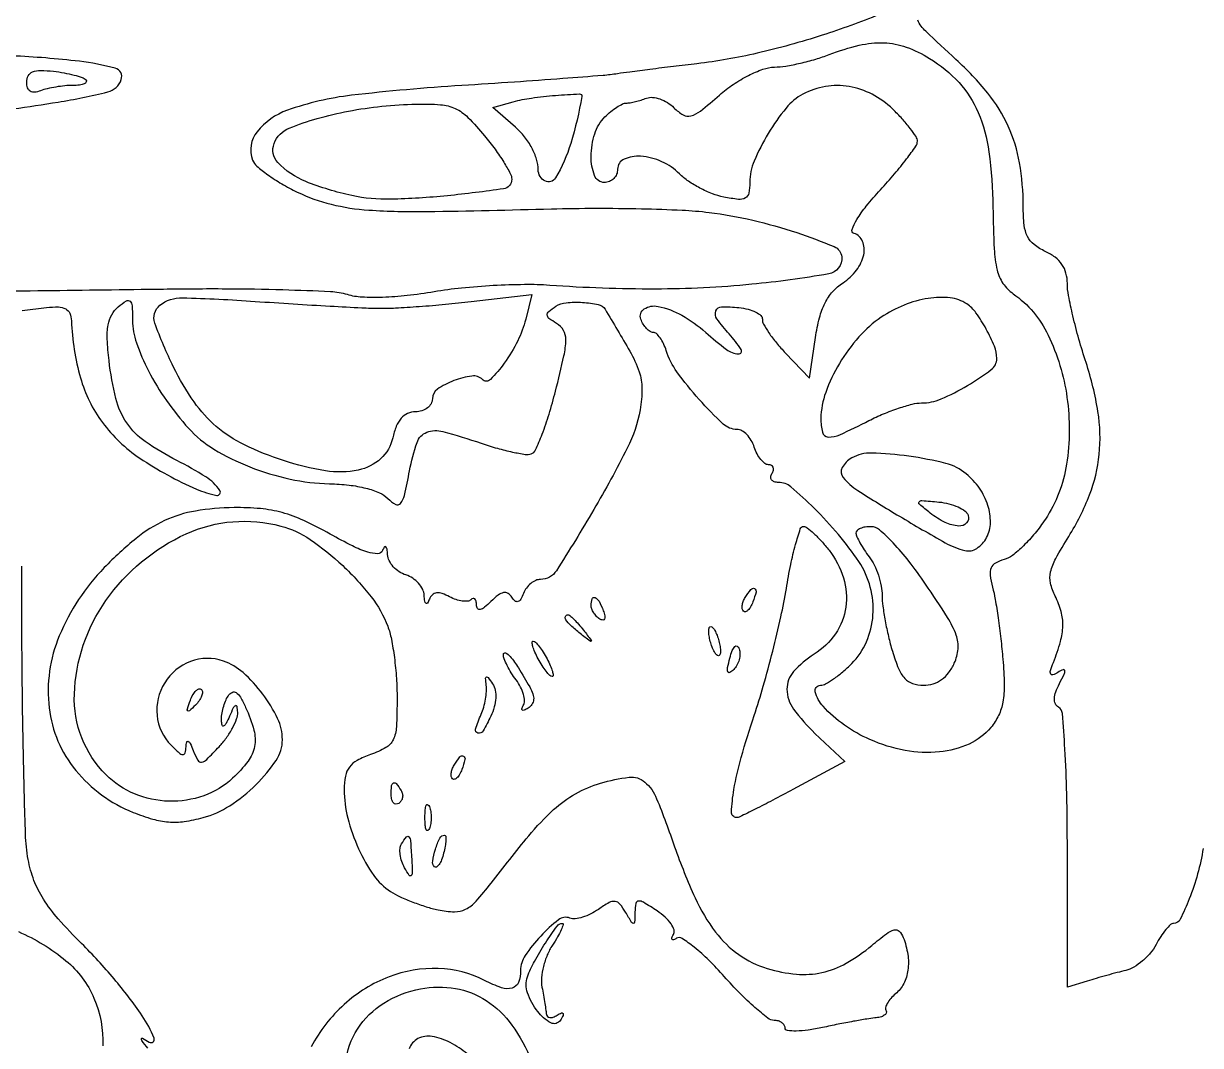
# Model space of a CAD drawing. Extents: x 0 to 848, y 0 to 1200.
# Drawn here: x 267.6 to 401.1, y 779.2 to 895 of the extents above; entities that cross this region are included whole.
import ezdxf

# ---------------------------------------------------------------- set-up
doc = ezdxf.new("R2010")
doc.units = 0

msp = doc.modelspace()

# ---------------------------------------------------------------- linework, layer by layer
for points in [[(566.821126, 1139.97925, -0.000003), (566.831352, 1129.659375, -0.000009)], [(386.644698, 981.326562, -0.000009), (386.76453, 995.814932, -0.002666)], [(385.630562, 896.230224, 0.000128), (385.912381, 910.614063, 0.001782)], [(364.665347, 896.03745, -0.018291), (358.194925, 893.688613, -0.020937), (350.831606, 891.652547, -0.027962), (344, 890.465802, 0.001302), (341.328125, 890.147169, 0.001328), (338.675, 889.816611, 0.001288), (336.371008, 889.517306, 0.005516), (335, 889.320198, -0.01835), (333.349147, 889.125953, -0.001334), (328.778709, 888.769829, -0.001864), (323.323682, 888.379859, -0.001409), (317.331777, 887.990915, 0.013325), (304.841754, 886.880764, 0.056775), (297.557363, 885.184961, 0.137985), (294.128454, 882.755666, 0.267783), (293.620741, 879.54595, 0.12297), (294.107979, 878.850477, 0.023059), (295.337321, 877.878809, 0.023427), (296.91634, 876.853507, 0.019557), (298.680883, 875.912436, 0.052412), (302.514697, 874.529857, 0.043872), (306.790419, 873.867479, 0.020565), (313.406191, 873.702827, 0.002684), (327.5, 874.007417, -0.006476), (332.524936, 874.077894, -0.00593), (337.69989, 874.022077, -0.005937), (342.318079, 873.8626, -0.019265), (345.371967, 873.602646, -0.026124), (350.320562, 872.72423, -0.023803), (355.309652, 871.313807, -0.016858), (359.557008, 869.73048, -0.279531), (360.415684, 868.565346, -0.390194), (358.938354, 866.638391, -0.018837), (350.211998, 865.453161, -0.023987), (339.293929, 864.91379, -0.018221), (327.316045, 865.333675, 0.020741), (324.449367, 865.419705, 0.011129), (320.911215, 865.300309, 0.011064), (317.301907, 865.017782, 0.017004), (314.196222, 864.598322, -0.014535), (311.146263, 864.171047, -0.019427), (308.358583, 863.972032, -0.02153), (306.010138, 863.997001, -0.05917), (304.380177, 864.279963, 0.060912), (302.450467, 864.608065, 0.004449), (297.058552, 864.812219, 0.006158), (290.604301, 864.91958, 0.004623), (283.5, 864.884566, -0.001333), (256.669077, 864.575739, -0.008935)], [(401.40011, 801.5, -0.026943), (400.766637, 798.608215, -0.026543), (399.823395, 795.786492, -0.020669), (398.794778, 793.46449, -0.285514), (398.047659, 793, 0.192847), (397.696376, 792.859278, 0.028986), (397.168167, 792.293202, 0.029017), (396.595242, 791.515347, 0.021358), (396.050243, 790.593879, -0.052239), (395.400319, 789.635232, -0.041002), (394.514734, 788.74382, -0.042255), (393.541273, 788.045529, -0.075525), (392.631263, 787.674613, 0.005352), (391.653032, 787.427977, 0.002972), (390.465121, 787.107353, 0.002963), (389.266156, 786.768427, 0.004783), (388.25, 786.464102), (386, 785.766737), (386, 801.324352, 0.005207), (385.933551, 807.704546, 0.010269), (385.723929, 812.769165, 0.00547), (385.430033, 816.796655, 0.23769), (384.997296, 817.501671, -0.148921), (384.640598, 817.907093, -0.116295), (384.526762, 818.485468, -0.078974), (384.676572, 819.244617, -0.034749), (385.097064, 820.181365, 0.009386), (385.645293, 821.253648, 0.147109), (385.710823, 821.65529, 0.495044), (385.52365, 821.76272, 0.038839), (384.929829, 821.456632, -0.047804), (384.357728, 821.174581, -0.39548), (384.113073, 821.275349, -0.185336), (384.08947, 821.665839, -0.017511), (384.416152, 822.585955, 0.024795), (385.2187, 824.955238, 0.062684), (385.493368, 826.750532, 0.074937), (385.294456, 828.359759, 0.049083), (384.616289, 830.104777, -0.062723), (384.092473, 831.569384, -0.111003), (384.096187, 832.846405, -0.070419), (384.677994, 834.370736, -0.014129), (386.159877, 836.879873, 0.048435), (388.518907, 841.582767, 0.067316), (389.60897, 846.161615, 0.064342), (389.466934, 851.021033, 0.039887), (388.122057, 856.577768, -0.010306), (387.30972, 859.235981, -0.010885), (386.623354, 861.877635, -0.010565), (386.130313, 864.176119, -0.04758), (386, 865.542438, 0.066117), (385.843795, 866.718556, 0.084652), (385.386156, 867.708612, 0.080872), (384.606734, 868.523308, 0.054705), (383.5, 869.181954, -0.057667), (382.221345, 869.953174, -0.115017), (381.478961, 870.864055, -0.088856), (381.106593, 872.171016, -0.025083), (381, 874.294495, 0.042905), (380.574785, 879.240653, 0.064648), (379.295223, 883.3679, 0.062653), (376.968245, 887.121991, 0.037593), (373.368141, 890.946517, -0.005126), (369.936123, 894.148376, -0.088), (369.028266, 895.382397, -0.258052)], [(261.367192, 884.709584, 0.011376), (271.553583, 886.112508, 0.020436), (277.186751, 887.257233, 0.257393), (278.725732, 888.677196, 0.431457), (278.041279, 889.951489, 0.036694), (273.971049, 890.733779, 0.017936), (266.339563, 891.350665, 0.002502)], [(267.5, 862.5), (270.25, 862.816422, -0.032205), (271.601859, 862.884304, -0.119059), (272.423627, 862.673407, -0.173399), (272.885677, 862.166557, -0.088964), (273.07431, 861.316422, 0.058414), (274.10292, 854.843093, 0.091427), (276.582447, 849.795718, 0.085461), (280.839733, 845.738673, 0.045395), (287.25, 842.236017, 0.055555), (289.544716, 841.530293, 0.668399), (289.907052, 842.083623, 0.102622), (288.311594, 843.623361, 0.023523), (285.035906, 845.481805, -0.03437), (281.439293, 847.626671, -0.092119), (279.349282, 849.736715, -0.089154), (278.118683, 852.49925, -0.030847), (277.335873, 856.811887, -0.017399), (277.13497, 859.224176, -0.054807), (277.23415, 860.842561, -0.083025), (277.638947, 862.000209, -0.094283), (278.386379, 862.905703, -0.031801), (279.300799, 863.57122, -0.343719), (279.72672, 863.529959, -0.192509), (279.96027, 863.023018, -0.012514), (280.003738, 861.372445, 0.083884), (280.437638, 858.824526, 0.035639), (281.813917, 855.634462, 0.033037), (283.853706, 852.2668, 0.031222), (286.354995, 849.129476, 0.073637), (289.231537, 846.763613, 0.041674), (293.287538, 844.764244, 0.040125), (297.865167, 843.375861, 0.047974), (302.338559, 842.843725, -0.02285), (304.548604, 842.692729, -0.033412), (306.466565, 842.342317, -0.038947), (307.989086, 841.828695, -0.097036), (308.956734, 841.171395, 0.072651), (309.839754, 840.506921, 0.366556), (310.399069, 840.621839, 0.110892), (310.829455, 841.525284, 0.007654), (311.4176, 844.3067, -0.032027), (312.26581, 847.532718, -0.223948), (313.359918, 848.679799, -0.16032), (315.179169, 848.771694, -0.014959), (319.529969, 847.438306, 0.012882), (321.369303, 846.866236, 0.016474), (323.091444, 846.439633, 0.014428), (324.534629, 846.175481, 0.119039), (325.194756, 846.231585, 0.208237), (325.691739, 846.678457, 0.014215), (326.446168, 848.465798, 0.018424), (327.23085, 850.726126, 0.012673), (327.959457, 853.338941, 0.005903), (328.919777, 857.353462, 0.051888), (329.136942, 859.164984, 0.134521), (328.862374, 860.232223, 0.129875), (328.079617, 861.027365, -0.02443), (327.222738, 861.593422, -0.228075), (327.020196, 861.973445, -0.23487), (327.193569, 862.361488, -0.025839), (328, 862.958875, -0.123779), (329.15827, 863.368081, -0.038259), (331.021865, 863.399423, -0.035846), (332.814989, 863.162576, -0.20851), (333.576344, 862.625772, -0.006025), (336.378039, 857.882185, -0.046713), (337.445385, 855.543122, -0.084694), (337.76443, 853.635906, -0.043379), (337.545931, 851.213096, -0.07292), (336.097623, 846.875041, -0.015733), (332.298229, 839.908239, -0.009157), (328.061233, 832.982743, -0.256257), (326.269654, 832, 0.104992), (325.714888, 831.88221, 0.066645), (325.150095, 831.534745, 0.062571), (324.661291, 831.02169, 0.067555), (324.329452, 830.416154, -0.037096), (324.011792, 829.742393, -0.188317), (323.696021, 829.485052, -0.268565), (323.366372, 829.556426, -0.069926), (323.006154, 829.990043, 0.118999), (322.577866, 830.414018, 0.188983), (322.075809, 830.500145, 0.11409), (321.454269, 830.214444, 0.031845), (320.645317, 829.50246, -0.023245), (319.91283, 828.835086, -0.112929), (319.414455, 828.583474, -0.313487), (319.123552, 828.694614, -0.150698), (319, 829.095238, 0.05064), (318.956128, 829.527307, 0.151927), (318.814502, 829.784145, 0.259892), (318.60782, 829.838414, 0.134208), (318.368517, 829.70185, -0.172914), (317.999825, 829.526944, -0.058614), (317.397352, 829.536933, -0.049945), (316.679948, 829.707545, -0.039548), (315.949187, 830.027194, 0.040582), (315.105204, 830.394294, 0.113756), (314.46789, 830.459925, 0.160025), (313.997259, 830.237625, 0.107471), (313.659618, 829.74201, -0.044571), (313.44568, 829.323955, -0.439936), (313.272452, 829.292467, -0.200968), (313.136546, 829.527077, -0.02038), (313.078947, 830.182612, 0.103859), (312.899741, 830.873305, 0.067697), (312.435691, 831.557423, 0.063824), (311.770495, 832.131619, 0.069437), (311, 832.5, -0.069437), (310.229505, 832.868381, -0.063824), (309.564309, 833.442577, -0.067697), (309.100259, 834.126695, -0.103859), (308.921053, 834.817388, 0.022635), (308.863058, 835.444962, 0.190056), (308.72604, 835.688178, 0.438767), (308.552473, 835.662864, 0.053524), (308.348515, 835.282388, -0.306541), (307.801743, 834.915683, -0.074776), (306.671634, 835.090411, -0.040676), (304.936451, 835.791483, -0.01213), (302.413643, 837.135646, 0.01991), (299.426179, 838.668203, 0.041324), (296.968088, 839.569867, 0.044137), (294.501376, 840.020661, 0.026127), (291.510029, 840.141271, 0.038705), (287.132677, 839.749261, 0.066757), (283.64425, 838.670148, 0.062447), (280.410222, 836.651338, 0.029816), (276.792869, 833.332421, 0.093296), (271.700206, 825.605432, 0.129241), (270.550691, 817.425674, 0.143598), (273.566012, 810.346817, 0.126228), (280.065953, 805.590288, 0.024815), (282.29271, 804.825105, 0.051787), (284.095585, 804.50097, 0.054347), (285.870374, 804.561658, 0.030075), (287.996675, 804.999105, 0.077872), (291.023023, 806.345015, 0.050507), (294.019531, 808.742625, 0.051798), (296.290072, 811.485057, 0.148648), (296.996262, 813.826725, 0.111451), (296.450954, 816.217848, 0.049488), (294.764291, 818.999344, 0.049319), (292.53481, 821.428542, 0.098884), (290.300279, 822.745478, 0.175679), (286.584956, 822.699479, 0.165292), (283.648941, 820.287066, 0.164384), (282.781416, 816.573783, 0.173988), (284.375, 813.196429, 0.012892), (285.28262, 812.334445, 0.161203), (285.710713, 812.146254, 0.370993), (285.965967, 812.326939, 0.049124), (286.070285, 813.035714, -0.046178), (286.144502, 813.561398, -0.493029), (286.313831, 813.637451, -0.162156), (286.549175, 813.387504, -0.015004), (286.887519, 812.595637, 0.033725), (287.398709, 811.513218, 0.312282), (287.839155, 811.296761, 0.160091), (288.419358, 811.588628, 0.009301), (289.817234, 813.034198, 0.031462), (290.647381, 814.045948, 0.032078), (291.338166, 815.147561, 0.033858), (291.808758, 816.17839, 0.101737), (291.929715, 816.938561, 0.034344), (291.855732, 817.586768, 0.492109), (291.677346, 817.67825, 0.171014), (291.425157, 817.429011, 0.011669), (291, 816.5, -0.014925), (290.608071, 815.658129, -0.152377), (290.343886, 815.384577, -0.491407), (290.161267, 815.464625, -0.051935), (290.085598, 816, -0.0466), (290.123352, 816.667472, -0.029039), (290.285076, 817.434898, -0.029017), (290.535019, 818.179695, -0.04595), (290.841868, 818.778378, -0.127286), (291.285983, 819.193878, -0.276157), (291.7359, 819.175885, -0.119102), (292.227112, 818.653713, -0.022565), (292.826555, 817.481325, -0.039171), (293.757204, 814.925641, -0.113562), (293.840885, 813.057562, -0.117537), (293.100547, 811.378995, -0.043527), (291.353977, 809.452251, -0.102246), (288.07324, 807.469475, -0.092136), (284.148312, 806.851811, -0.091409), (280.236927, 807.685395, -0.098595), (276.996617, 809.849537, -0.208212), (273.405684, 818.976493, -0.145276), (276.978616, 829.606646, -0.133615), (286.096601, 837.168246, -0.174163), (296.822056, 838.047915, -0.083893), (300.132232, 836.528088, -0.038874), (303.836503, 833.559873, -0.038828), (307.072431, 830.015506, -0.07573), (308.940462, 826.6849, -0.042422), (309.348543, 825.239586, -0.015288), (309.688761, 823.12897, -0.015037), (309.922234, 820.782531, -0.017278), (310, 818.532725, -0.012152), (309.920723, 815.27139, -0.098002), (309.560486, 813.824342, -0.155596), (308.734431, 812.934219, -0.044672), (307, 812.149845, 0.038668), (305.474861, 811.482024, 0.109015), (304.595218, 810.730225, 0.115652), (304.142829, 809.706626, 0.0465), (304, 808.174143, 0.063094), (304.409066, 804.945341, 0.043716), (305.635783, 801.471038, 0.044749), (307.355773, 798.440599, 0.100493), (309.255216, 796.617797, 0.032586), (310.341018, 796.025537, 0.016734), (311.76878, 795.420651, 0.016559), (313.28601, 794.893908, 0.023953), (314.65978, 794.538521, 0.044619), (316.504057, 794.323493, 0.124393), (317.766231, 794.60657, 0.093307), (318.951068, 795.515197, 0.018681), (320.65978, 797.572301, -0.008424), (324.920896, 802.921736, -0.035389), (327.750429, 805.897393, -0.056664), (330.235002, 807.696059, -0.055633), (333.074988, 808.904321, -0.043864), (336.313149, 809.572285, -0.209498), (338.076732, 809.032019, -0.120635), (339.428571, 807.140032, -0.011031), (341.471578, 801.682966, 0.022504), (343.784449, 795.911804, 0.056082), (346.111208, 792.014384, 0.075871), (348.747072, 789.463129, 0.081817), (351.959633, 787.893948, 0.049841), (355.274107, 787.251361, 0.077193), (358.17792, 787.432162, 0.075468), (360.936282, 788.492249, 0.045517), (363.816267, 790.498853, -0.012092), (365.488497, 791.838237, -0.100283), (366.359044, 792.260096, -0.260227), (366.935773, 792.108021, -0.109791), (367.393339, 791.417357, -0.053152), (367.905633, 789.493178, -0.072835), (367.920999, 787.703715, -0.083461), (367.442617, 786.175454, -0.102399), (366.51101, 785.009138, 0.03831), (365.971486, 784.486703, 0.053172), (365.581486, 783.938869, 0.065813), (365.38455, 783.447214, 0.203523), (365.437592, 783.100979, -0.249876), (365.454668, 782.833894, -0.142862), (365.238593, 782.582342, -0.081633), (364.78983, 782.38494, -0.040749), (364.176581, 782.279639, 0.01857), (363.263648, 782.164244, 0.004346), (361.744058, 781.900952, 0.004474), (360.000077, 781.566993, 0.00438), (358.25, 781.199628, -0.018261), (356.617293, 780.903953, -0.031826), (355.246166, 780.7954, -0.03581), (354.248738, 780.851527, -0.377258), (354, 781.134274, 0.142449), (353.903754, 781.465246, 0.098677), (353.632812, 781.748772, 0.083626), (353.227804, 781.941678, 0.067417), (352.75, 782.010481, -0.164952), (352.044291, 782.256426, -0.014678), (350.574536, 783.473565, -0.017909), (348.876147, 785.077569, -0.013003), (347.099485, 786.976475, 0.016465), (345.340353, 788.830745, 0.025698), (343.696698, 790.294033, 0.02323), (342.31251, 791.302361, 0.292079), (341.694976, 791.311485, -0.044467), (341.346971, 791.137025, -0.321995), (341.175646, 791.180261, -0.282026), (341.147092, 791.36817, -0.038669), (341.336905, 791.736107, 0.217916), (341.401914, 792.255767, 0.074839), (341.061235, 792.953755, 0.057613), (340.398053, 793.712077, 0.039292), (339.491414, 794.413669, 0.008476), (337.934262, 795.396638, 0.151606), (337.3667, 795.538673, 0.349418), (337.063216, 795.268162, 0.038349), (336.969591, 794.273053, -0.006809), (336.93455, 793.134467, -0.399267), (336.797521, 793.002478, -0.264089), (336.594136, 793.116103, -0.004419), (335.911097, 794.265733, 0.039825), (335.262917, 795.19935, 0.197302), (334.711536, 795.496802, 0.157169), (334.030887, 795.354098, 0.023144), (332.826703, 794.591171, -0.038163), (331.952698, 794.073517, -0.040603), (331.027744, 793.707002, -0.044209), (330.186708, 793.529718, -0.12205), (329.590169, 793.603773, 0.263189), (328.307509, 793.41215, 0.038299), (326.284379, 791.566465, 0.040519), (324.517056, 789.352484, 0.149264), (324, 787.659061, -0.090234), (323.754756, 786.311193, -0.240199), (323.052846, 785.671099, -0.152619), (321.836468, 785.713688, -0.034852), (319.922876, 786.539882, 0.11272), (314.674065, 787.895553, 0.098899), (309.082466, 786.9421, 0.092958), (304.007649, 783.820696, 0.086352), (300.253105, 779, 0.055772)], [(281.741324, 778.849949, -0.004788), (281.057347, 779.711927, -0.223005), (281.009102, 779.925307, -0.502163), (281.136208, 779.982614, -0.00878), (281.893953, 779.543974, 0.717394), (282.436784, 780.00334, 0.05639), (281.088155, 782.539194, 0.024539), (277.903231, 786.72432, 0.022255), (274.223034, 790.721909, -0.015975), (271.587843, 793.513208, -0.0395), (269.895289, 795.759487, -0.050361), (268.82759, 797.881665, -0.046442), (268.170136, 800.232668, -0.037268), (267.865163, 803.116403, -0.002283), (267.637672, 811.765221, -0.003388), (267.483389, 822.080892, -0.002501), (267.447102, 833.5)], [(267.055089, 792.071647, -0.071317), (272.453155, 788.772084, -0.118869), (275.631671, 784.530749, -0.112802), (276.622988, 779.139516, -0.060097)], [(304.151949, 777.212746, -0.116471), (305.507455, 781.027485, -0.110496), (308.505348, 783.977688, -0.093228), (312.661732, 785.596319, -0.088974), (316.609999, 785.627768, -0.102259), (320.114578, 784.255043, -0.093154), (323.023874, 781.473747, -0.062036), (325.234055, 777.410685, -0.020681)], [(317.948763, 778.207167, 0.055032), (316.027574, 779.485741, 0.074463), (313.971226, 780.186873, 0.169234), (312.370418, 779.936179, 0.183223), (311.354084, 778.772088, 0.089062)]]:
    msp.add_lwpolyline(points, format="xyb")
for points in [[(370.381966, 891.069071, -0.068317), (373.713045, 888.314793, -0.085479), (375.883962, 884.949649, -0.068316), (377.105625, 880.465297, -0.028544), (377.56029, 874.203372, 0.007383), (377.703469, 869.459666, 0.046269), (378.035372, 867.059496, 0.092844), (378.695097, 865.562286, 0.09014), (379.857453, 864.38729, -0.129362), (383.820934, 859.705378, -0.075972), (385.957547, 852.636912, -0.074055), (385.912373, 845.046606, -0.108121), (383.507922, 838.832607, -0.025591), (382.33049, 837.237162, -0.027297), (381.019814, 835.80612, -0.028266), (379.765494, 834.710046, -0.101819), (378.818129, 834.242189, 0.062659), (377.844796, 833.852375, 0.169377), (377.355817, 833.305033, 0.132017), (377.246293, 832.474127, 0.032396), (377.517482, 831.109887, -0.022761), (377.817413, 829.739583, -0.006911), (378.148167, 827.63856, -0.006906), (378.454117, 825.270925, -0.007477), (378.685632, 822.957551, -0.015993), (378.838778, 820.060175, -0.048642), (378.688471, 818.096203, -0.067985), (378.206925, 816.589547, -0.06228), (377.328357, 815.21739, -0.113618), (374.860551, 813.338947, -0.081397), (371.499189, 812.437851, -0.071472), (367.608639, 812.606109, -0.057701), (363.610285, 813.848191, -0.04942), (360.712486, 815.489063, -0.054636), (358.298702, 817.619625, -0.12201), (357.422218, 819.240701, -0.490364), (358.010271, 820, 0.128277), (358.577704, 820.148013, 0.02415), (359.494494, 820.721023, 0.0244), (360.526471, 821.514847, 0.020231), (361.545455, 822.454545, 0.094853), (363.225977, 824.93079, 0.084653), (363.960217, 827.954524, 0.082305), (363.658187, 831.126612, 0.082591), (362.348876, 834.027494, 0.027563), (360.045963, 837.095526, 0.023421), (357.297104, 840.070936, 0.018813), (354.660289, 842.481002, 0.177551), (353.244816, 843, -0.078131), (352.76992, 843.074664, -0.155929), (352.463851, 843.29375, -0.185402), (352.372473, 843.619439, -0.115628), (352.5, 844, 0.075954), (352.662569, 844.382422, 0.153151), (352.645195, 844.70625, 0.186776), (352.454571, 844.92062, 0.119226), (352.126405, 845, -0.163132), (351.700669, 845.1427, -0.06038), (351.239601, 845.5875, -0.051707), (350.816116, 846.234697, -0.042216), (350.5, 847, 0.05645), (350.158346, 847.76483, 0.060919), (349.66129, 848.4125, 0.068701), (349.091632, 848.852197, 0.130778), (348.536205, 849, -0.19096), (346.977713, 849.617747, -0.021205), (344.250999, 852.40936, -0.026041), (341.737003, 855.523518, -0.080111), (340.520854, 857.934294, 0.034037), (340.209237, 858.725069, 0.044695), (339.815289, 859.393199, 0.051778), (339.402139, 859.859014, 0.1876), (339.039601, 860, -0.146945), (338.681699, 860.107506, -0.059025), (338.287421, 860.440625, -0.051604), (337.919685, 860.92612, -0.044711), (337.638374, 861.5, -0.355932), (338.020376, 862.66249, -0.194855), (339.588414, 862.955151, -0.079169), (342.29972, 861.93963, -0.05316), (344.992898, 860.00634, 0.020388), (347.346944, 858.071157, 0.145646), (348.712451, 857.560255, 0.618168), (349.010505, 858.066373, 0.040131), (347.660536, 859.82261, -0.025888), (346.266937, 861.532624, -0.250299), (346.139217, 862.429127, -0.308687), (346.801029, 862.904577, -0.034693), (348.75, 862.816422, -0.034403), (349.797186, 862.622254, -0.051645), (350.667807, 862.299199, -0.066262), (351.253601, 861.906264, -0.236896), (351.417003, 861.5, 0.150051), (351.537154, 860.949989, 0.021442), (352.153094, 859.958381, 0.022785), (353.009507, 858.818314, 0.017659), (354.039392, 857.656189), (356.744777, 854.812378), (357.436504, 859.425146, -0.026594), (357.893604, 861.656855, -0.052907), (358.530027, 863.342963, -0.064626), (359.401362, 864.628405, -0.066593), (360.564116, 865.633967, 0.085082), (362.096212, 867.060676, 0.108562), (362.907307, 868.806281, 0.152847), (362.778666, 870.322247, 0.218649), (361.807966, 871.230678, -0.422044), (361.591602, 871.678225, -0.049261), (362.124974, 872.791313, -0.034257), (363.204301, 874.323216, -0.015612), (364.807966, 876.175842, 0.009688), (366.413874, 877.987248, 0.013653), (367.76859, 879.667119, 0.009807), (368.819332, 881.102988, 0.154237), (369, 881.674739, 0.145744), (368.84535, 882.194023, 0.019466), (368.176114, 883.135771, 0.02117), (367.269307, 884.214371, 0.01635), (366.195281, 885.312909, 0.070121), (363.859109, 886.994762, 0.079764), (361.247871, 887.873933, 0.082487), (358.566389, 887.876544, 0.082126), (356.023636, 887.01265, 0.098724), (354.111025, 885.439858, 0.035984), (352.081336, 882.559446, 0.035959), (350.486977, 879.420875, 0.099863), (350, 877.006966, -0.047192), (349.885423, 875.795731, -0.221388), (349.486926, 875.242675, -0.156761), (348.701932, 875.083809, -0.021525), (347.03125, 875.34375, -0.043346), (345.746224, 875.718882, -0.028202), (344.337891, 876.359766, -0.028332), (343.024377, 877.147296, -0.047198), (342.03125, 877.96875, 0.091015), (340.020277, 879.355982, 0.08695), (337.615184, 879.967224, 0.124816), (335.737924, 879.639302, 0.295559), (335, 878.5, -0.099038), (334.885486, 877.927543, -0.097945), (334.559375, 877.440625, -0.097945), (334.072457, 877.114514, -0.099038), (333.5, 877, -0.31305), (332.383377, 877.775076, -0.091975), (332.002536, 879.943993, -0.074676), (332.416418, 882.53017, -0.119979), (333.571429, 884.428571, -0.024598), (334.235201, 885.030061, -0.0277), (334.929993, 885.538393, -0.028559), (335.561587, 885.899311, -0.11603), (335.989641, 886, 0.044139), (336.413644, 886.037503, 0.015352), (337.014457, 886.163769, 0.015112), (337.670922, 886.344086, 0.017031), (338.289274, 886.55751, -0.115591), (338.966177, 886.650312, -0.061049), (339.79888, 886.46772, -0.055805), (340.65063, 886.057014, -0.05621), (341.388188, 885.468955, 0.064613), (342.446576, 884.653705, 0.202635), (343.318507, 884.541971, 0.10168), (344.388221, 885.092189, 0.010701), (346.551923, 886.911445, -0.031954), (348.114456, 888.115761, -0.030746), (349.837369, 889.128226, -0.03247), (351.484267, 889.834049, -0.07815), (352.784796, 890.076078, 0.033827), (354.072988, 890.199659, 0.015488), (355.730534, 890.525737, 0.015257), (357.461293, 890.978249, 0.020341), (359, 891.5, -0.033463), (362.40871, 892.557031, -0.068014), (365.195353, 892.830931, -0.076358), (367.739327, 892.340981, -0.052997)], [(274.706838, 888.626495, -0.313268), (274.749175, 888.391473, -0.186134), (274.536867, 888.184033, -0.073109), (274.007095, 888.043224, -0.028464), (273.248454, 888, 0.024157), (272.334663, 887.955826, 0.016863), (271.311358, 887.821697, 0.017055), (270.336745, 887.625999, 0.033548), (269.581787, 887.393011, -0.066867), (268.898796, 887.231023, -0.16503), (268.403516, 887.345828, -0.177031), (268.10227, 887.72962, -0.078925), (268, 888.373482, -0.124875), (268.182384, 889.092361, -0.173829), (268.673034, 889.531146, -0.099604), (269.570487, 889.700845, -0.026066), (271.040171, 889.606966, -0.016481), (272.250065, 889.425508, -0.019868), (273.371325, 889.172938, -0.018909), (274.286378, 888.89078, -0.112593)], [(330.955867, 886.75, -0.029948), (329.685512, 881.434952, -0.060669), (327.951436, 877.506339, -0.396128), (326.76725, 877.16633, -0.281089), (326, 878.42328, 0.074109), (325.821246, 879.622676, 0.048551), (325.285214, 880.915962, 0.045669), (324.46171, 882.169556, 0.045682), (323.424385, 883.252695), (320.84877, 885.492164), (323.174385, 886.146402, -0.034048), (325.222187, 886.574661, -0.01517), (327.963769, 886.871219, -0.006704), (330.694306, 887.046226, -0.48186)], [(319.927196, 882.272156, -0.014405), (321.103831, 880.757848, -0.01825), (322.097364, 879.290733, -0.016476), (322.832247, 878.024367, -0.123844), (323, 877.357476, -0.372225), (322.073023, 876.284813, -0.011034), (315.702504, 875.494747, -0.019738), (309.264223, 875.096015, -0.058728), (304.871376, 875.514324, -0.041553), (299.655216, 877.101155, -0.11158), (296.473432, 879.280815, -0.283876), (296.053728, 881.40869, -0.209916), (297.7691, 883.169665, -0.027648), (300.95296, 884.258117, -0.021967), (304.491111, 885.087301, -0.020969), (308.270013, 885.636576, -0.019459), (312.177196, 885.885001, -0.024233), (314.932744, 885.819201, -0.091225), (316.598191, 885.386347, -0.089066), (318.021303, 884.383455, -0.022472)], [(308, 862.735449, 0.016271), (309.805049, 862.773153, 0.005131), (312.498214, 862.944903, 0.005118), (315.500473, 863.198241, 0.005657), (318.398174, 863.505769), (325.296349, 864.316883), (324.586184, 861.487363, -0.05505), (323.67539, 859.037163, -0.039238), (322.158046, 856.530463, -0.038909), (320.578503, 854.657194, -0.41629), (319.679325, 854.654008, 0.233684), (318.487082, 855.057418, 0.058211), (316.433614, 854.534941, 0.058482), (314.569251, 853.558944, 0.247817), (314, 852.480948, -0.128806), (313.852053, 851.916176, -0.100718), (313.43584, 851.435028, -0.089055), (312.813228, 851.111496, -0.075541), (312.079455, 851, 0.104622), (311.187036, 850.8112, 0.11038), (310.467162, 850.278749, 0.08496), (309.912311, 849.362645, 0.039735), (309.506966, 848.031714, -0.15575), (308.150721, 845.691408, -0.133796), (305.604923, 844.396485, -0.090366), (301.872984, 844.305825, -0.041205), (297.116079, 845.461445, -0.032478), (292.682336, 847.261271, -0.063801), (289.49922, 849.33756, -0.065305), (286.988883, 852.114789, -0.035574), (284.647925, 856.078996, -0.030398), (282.533977, 861.057762, -0.318799), (283.105756, 863.072876, -0.178137), (285.65509, 863.930495, -0.010598), (293.908985, 863.523621, 0.001747), (298.220421, 863.234509, 0.001897), (302.417014, 862.983802, 0.001781), (306.014333, 862.795441, 0.009274)], [(364.897883, 861.714345, 0.063499), (362.36165, 859.494489, 0.046639), (360.152338, 856.475679, 0.047676), (358.600475, 853.207291, 0.081849), (358.048032, 850.25, 0.06865), (358.230881, 848.677238, 0.329212), (358.890045, 848.142127, 0.120557), (360.217602, 848.403136, 0.009348), (363.5, 850, -0.01864), (365.151479, 850.765823, -0.018171), (366.869363, 851.413598, -0.018412), (368.41752, 851.871265, -0.062276), (369.461442, 852.003738, 0.100688), (371.67511, 852.458312, 0.032669), (374.671335, 853.974825, 0.028053), (377.36591, 855.778818, 0.235396), (378, 857.051043, 0.097615), (377.729174, 858.425036, 0.028371), (376.793822, 860.381528, 0.028605), (375.637387, 862.226579, 0.091503), (374.600296, 863.234687, 0.121535), (372.713131, 863.916818, 0.065191), (370.222321, 863.853947, 0.057755), (367.494586, 863.096632, 0.051534)], [(361.545017, 845.765255, 0.140839), (360.46514, 844.675298, 0.30612), (360.569769, 843.556027, 0.079207), (362.246553, 842.069335, 0.007369), (366.969419, 839.157065, 0.006173), (372.151289, 836.152323, 0.068631), (374.369645, 835.276338, 0.208995), (375.731469, 835.51434, 0.126429), (376.84665, 836.75, 0.117469), (377.275954, 838.439716, 0.081465), (376.984872, 840.397036, 0.073769), (376.029396, 842.337851, 0.068439), (374.530859, 843.974389, 0.111789), (372.22477, 845.146007, 0.0276), (368.031698, 845.962118, 0.026516), (363.807312, 846.317915, 0.136135)], [(374.756214, 839.25, -0.273078), (374.569432, 838.398297, -0.224893), (373.69124, 838.048222, -0.098313), (372.134075, 838.460952, -0.052566), (370.44113, 839.522641, -0.007952), (369.221153, 840.511339, -0.405107), (369.192076, 840.789839, -0.24984), (369.51567, 840.932552, -0.004679), (371.422881, 840.772641, -0.038234), (372.571689, 840.576103, -0.045686), (373.607736, 840.212901, -0.051847), (374.394983, 839.749428, -0.155699)], [(358.976059, 835.303307, -0.092219), (360.616746, 832.171734, -0.11066), (360.876259, 828.862332, -0.114352), (359.704328, 825.839769, -0.10368), (357.28852, 823.51323, 0.070621), (354.961467, 821.549347, 0.186903), (354.208534, 819.544649, 0.156339), (354.953162, 817.300867, 0.046049), (357.380502, 814.547931), (360.761003, 811.359708), (354.882699, 808.179854, -0.003336), (352.593595, 806.961239, -0.005045), (350.583626, 805.934082, -0.002089), (348.854646, 805.081407, -0.113987), (348.502197, 805, -0.426906), (347.916282, 805.611753, -0.031762), (348.189788, 808.166734, -0.026691), (349.020494, 811.82121, -0.011747), (350.488194, 816.559568, 0.011682), (351.525584, 819.907161, 0.00739), (352.585749, 823.854832, 0.00742), (353.512925, 827.766294, 0.01356), (354.134745, 830.985885, -0.010158), (354.63511, 833.674722, -0.01636), (355.182215, 835.939604, -0.010305), (355.720943, 837.742645, -0.325806), (356.073971, 838, -0.168489), (356.493499, 837.854498, -0.020264), (357.248568, 837.207846, -0.02229), (358.106653, 836.33609, -0.016603)], [(362.031803, 837.25, 0.098864), (362.130987, 836.843762, 0.017988), (362.485547, 836.150106, 0.018737), (362.96739, 835.357039, 0.016032), (363.531803, 834.55887, -0.049716), (364.094316, 833.637693, -0.031435), (364.568717, 832.47036, -0.031424), (364.893297, 831.251869, -0.049417), (365, 830.17489, 0.032797), (365.079073, 828.970709, 0.012609), (365.340247, 827.313983, 0.012421), (365.714807, 825.525239, 0.014961), (366.158288, 823.86602, 0.024337), (366.853123, 821.900252, 0.087815), (367.560142, 820.781526, 0.127745), (368.450725, 820.20072, 0.081122), (369.679726, 820, 0.07397), (370.772904, 820.162614, 0.081421), (371.732438, 820.635417, 0.076114), (372.539191, 821.421221, 0.054828), (373.183243, 822.50283, 0.086366), (373.607121, 824.127435, 0.108526), (373.400887, 825.66553, 0.054072), (372.402636, 827.692917, 0.008162), (369.911805, 831.479031, 0.015588), (368.0339, 834.057899, 0.024591), (366.250569, 836.133768, 0.024613), (364.701062, 837.614385, 0.17677), (363.75, 837.9762, 0.041025), (363.082204, 837.930448, 0.062449), (362.523405, 837.772696, 0.084366), (362.150876, 837.534855, 0.222735)], [(350.345077, 829.456872, -0.035865), (350.083816, 828.899181, -0.069269), (349.786868, 828.507038, -0.118528), (349.50546, 828.335123, -0.281567), (349.276326, 828.390341, -0.156651), (349.142323, 828.651151, -0.070517), (349.133355, 829.040231, -0.059701), (349.242038, 829.490157, -0.049364), (349.458881, 829.933469, -0.030391), (350.120758, 830.871774, -0.36195), (350.525317, 830.954259, -0.344086), (350.696703, 830.564815, -0.029555)], [(333.381557, 828.448062, -0.036408), (333.556862, 827.868281, -0.155351), (333.525685, 827.512472, -0.32948), (333.325929, 827.393111, -0.1144), (332.988546, 827.507079, -0.061454), (332.610411, 827.810572, -0.051183), (332.290385, 828.21498, -0.053277), (332.072509, 828.65395, -0.088797), (332, 829.059017, -0.079093), (332.117673, 829.798253, -0.444011), (332.441482, 829.942608, -0.168622), (332.894727, 829.51997, -0.029964)], [(331.127555, 826.25, -0.001576), (332.00764, 825.120493, -0.377591), (332, 825, -0.377591), (331.879507, 824.99236, -0.001576), (330.75, 825.872445, -0.017685), (329.693241, 826.76332, -0.065617), (329.130484, 827.426111, -0.241985), (329.09305, 827.806605, -0.307699), (329.377555, 828, -0.184603), (329.589861, 827.91885, -0.013803), (330.047359, 827.485937, -0.017649), (330.574319, 826.920402, -0.012436)], [(346.620576, 824.379424, -0.030876), (346.667852, 823.817916, -0.10434), (346.600263, 823.458071, -0.301311), (346.440501, 823.350664, -0.20062), (346.229354, 823.437313, -0.075634), (345.97484, 823.783166, -0.028056), (345.723699, 824.334634, -0.027034), (345.512899, 824.976788, -0.02936), (345.379424, 825.620576, -0.030876), (345.332148, 826.182084, -0.10434), (345.399737, 826.541929, -0.301311), (345.559499, 826.649336, -0.20062), (345.770646, 826.562687, -0.075634), (346.02516, 826.216834, -0.028056), (346.276301, 825.665366, -0.027034), (346.487101, 825.023212, -0.02936)], [(327, 823, -0.018363), (327.375169, 822.232522, -0.03505), (327.609072, 821.5875, -0.048507), (327.692263, 821.132581, -0.439016), (327.570368, 821, -0.205392), (327.316932, 821.108693, -0.023718), (326.902822, 821.5875, -0.025446), (326.446431, 822.233921, -0.018122), (326, 823, -0.018363), (325.624831, 823.767478, -0.03505), (325.390928, 824.4125, -0.048507), (325.307737, 824.867419, -0.439016), (325.429632, 825, -0.205392), (325.683068, 824.891307, -0.023718), (326.097178, 824.4125, -0.025446), (326.553569, 823.766079, -0.018122)], [(325.036192, 819.810688, -0.046175), (325.399909, 819.014679, -0.103957), (325.484957, 818.359795, -0.133278), (325.29575, 817.83001, -0.10266), (324.848196, 817.40618, -0.030789), (324.421623, 817.177545, -0.23685), (324.201618, 817.185176, -0.372364), (324.141468, 817.345912, -0.049726), (324.313459, 817.69817, 0.150004), (324.449893, 818.219879, 0.05785), (324.331209, 818.966833, 0.050515), (324.003236, 819.802274, 0.043251), (323.49977, 820.602678, -0.022376), (322.948858, 821.402467, -0.023427), (322.480636, 822.236412, -0.023913), (322.146532, 822.990768, -0.088386), (322.047116, 823.5, -0.549965), (322.302183, 823.667715, -0.117001), (322.823841, 823.265419, -0.031271), (323.752002, 821.960917, -0.00875)], [(348.16845, 821.76845, -0.069225), (347.72933, 821.436586, -0.470166), (347.508441, 821.522275, -0.131195), (347.479614, 821.995419, -0.013933), (347.731213, 823.080159, -0.02593), (348.004403, 823.940026, -0.106885), (348.298474, 824.396366, -0.353106), (348.564152, 824.424773, -0.170804), (348.787763, 824.13671, -0.085105), (348.8766, 823.556574, -0.059552), (348.7862, 822.899953, -0.058506), (348.539971, 822.270088, -0.0741)], [(320.624444, 816.483949, -0.023371), (319.748669, 814.832783, -0.319798), (319.16136, 814.572369, -0.446207), (318.898912, 815.020585, -0.025311), (319.534181, 816.706872, 0.033861), (319.818756, 817.503242, 0.025162), (320.027365, 818.413894, 0.025647), (320.137068, 819.296964, 0.051165), (320.116021, 820, -0.011747), (320.029787, 820.790365, -0.374038), (320.136139, 820.936024, -0.299001), (320.326148, 820.865195, -0.009546), (320.822263, 820.161099, -0.099028), (321.120904, 819.44942, -0.063497), (321.186536, 818.552912, -0.055145), (321.019023, 817.540181, -0.041733)], [(287.124088, 817.733333, -0.011214), (286.463552, 817.106486, -0.400052), (286.270328, 817.111181, -0.286372), (286.21821, 817.336218, -0.008399), (286.564293, 818.293128, -0.036269), (286.866277, 818.940734, -0.070189), (287.210949, 819.395085, -0.120343), (287.538684, 819.59249, -0.278911), (287.806872, 819.526461, -0.20742), (287.927901, 819.220211, -0.082976), (287.837219, 818.768815, -0.063152), (287.558688, 818.246577, -0.043285)], [(317.345077, 810.456872, -0.035865), (317.083816, 809.899181, -0.069269), (316.786868, 809.507038, -0.118528), (316.50546, 809.335123, -0.281567), (316.276326, 809.390341, -0.156651), (316.142323, 809.651151, -0.070517), (316.133355, 810.040231, -0.059701), (316.242038, 810.490157, -0.049364), (316.458881, 810.933469, -0.030391), (317.120758, 811.871774, -0.36195), (317.525317, 811.954259, -0.344086), (317.696703, 811.564815, -0.029555)], [(310.457295, 808.069098, -0.090093), (310.612382, 807.673795, -0.095385), (310.614038, 807.257398, -0.099739), (310.463027, 806.88478, -0.108766), (310.182979, 806.613087, -0.158515), (309.860929, 806.534562, -0.191218), (309.582917, 806.669932, -0.126631), (309.394948, 807.024148, -0.059057), (309.333333, 807.543989, -0.019984), (309.376303, 808.618676, -0.269722), (309.59208, 808.929499, -0.350126), (309.913397, 808.852054, -0.02679)], [(313.662281, 803.75, -0.174857), (313.474999, 803.540618, -0.447206), (313.306058, 803.601562, -0.078554), (313.189089, 804.10856, -0.017491), (313.157895, 805, -0.017491), (313.189089, 805.89144, -0.078554), (313.306058, 806.398438, -0.447206), (313.474999, 806.459382, -0.174857), (313.662281, 806.25, -0.057986), (313.818615, 805.679992, -0.037979), (313.87034, 805, -0.037979), (313.818615, 804.320008, -0.057986)], [(311.657289, 800.289267, -0.00669), (311.723773, 798.799913, -0.180088), (311.599481, 798.431193, -0.506817), (311.374249, 798.442207, -0.018392), (310.853167, 799.297893, -0.047411), (310.530828, 800.028601, -0.04826), (310.35428, 800.802616, -0.052895), (310.338758, 801.50418, -0.118045), (310.504895, 802.00792, -0.028323), (311.074789, 802.82296, -0.509253), (311.346942, 802.81259, -0.129144), (311.520645, 802.311681, -0.004736)], [(315.279377, 800.960337, -0.027385), (315.039435, 800.212661, -0.055867), (314.756817, 799.665682, -0.101575), (314.4811, 799.393026, -0.354513), (314.249458, 799.417209, -0.237878), (314.033848, 800.071508, -0.038928), (314.342749, 801.411477, -0.03858), (314.848821, 802.67298, -0.285434), (315.374996, 803, -0.382544), (315.512617, 802.876657, -0.039062), (315.527486, 802.400849, -0.033279), (315.452526, 801.742548, -0.018968)], [(327.615744, 790.536304, 0.047183), (327.029113, 789.425118, 0.036543), (326.600493, 788.124717, 0.037569), (326.379685, 786.840208, 0.06984), (326.426424, 785.786304, -0.002891), (326.594562, 784.851664, -0.003073), (326.748378, 783.933953, -0.002925), (326.871282, 783.142557, -0.014157), (326.92569, 782.690983, 0.189079), (327.049821, 782.443768, 0.165012), (327.317308, 782.329213, 0.104958), (327.706734, 782.380758, 0.053257), (328.154508, 782.595492, -0.029367), (328.634515, 782.854523, -0.380115), (328.814052, 782.800877, -0.262342), (328.823385, 782.572375, -0.020322), (328.511419, 782.018476, -0.39817), (327.428461, 781.731121, -0.106217), (325.941213, 783.009789, -0.075235), (324.776908, 785.146926, -0.176685), (324.778891, 786.938319, -0.037534), (325.575371, 788.693968, -0.019183), (326.818817, 790.77168, -0.011292), (328.135206, 792.694864, -0.241533), (328.73002, 793, -0.507566), (328.832727, 792.859558, -0.029212), (328.608951, 792.276289, -0.025454), (328.199718, 791.481795, -0.013376)]]:
    msp.add_lwpolyline(points, format="xyb", close=True)

doc.saveas('drawing.dxf')
